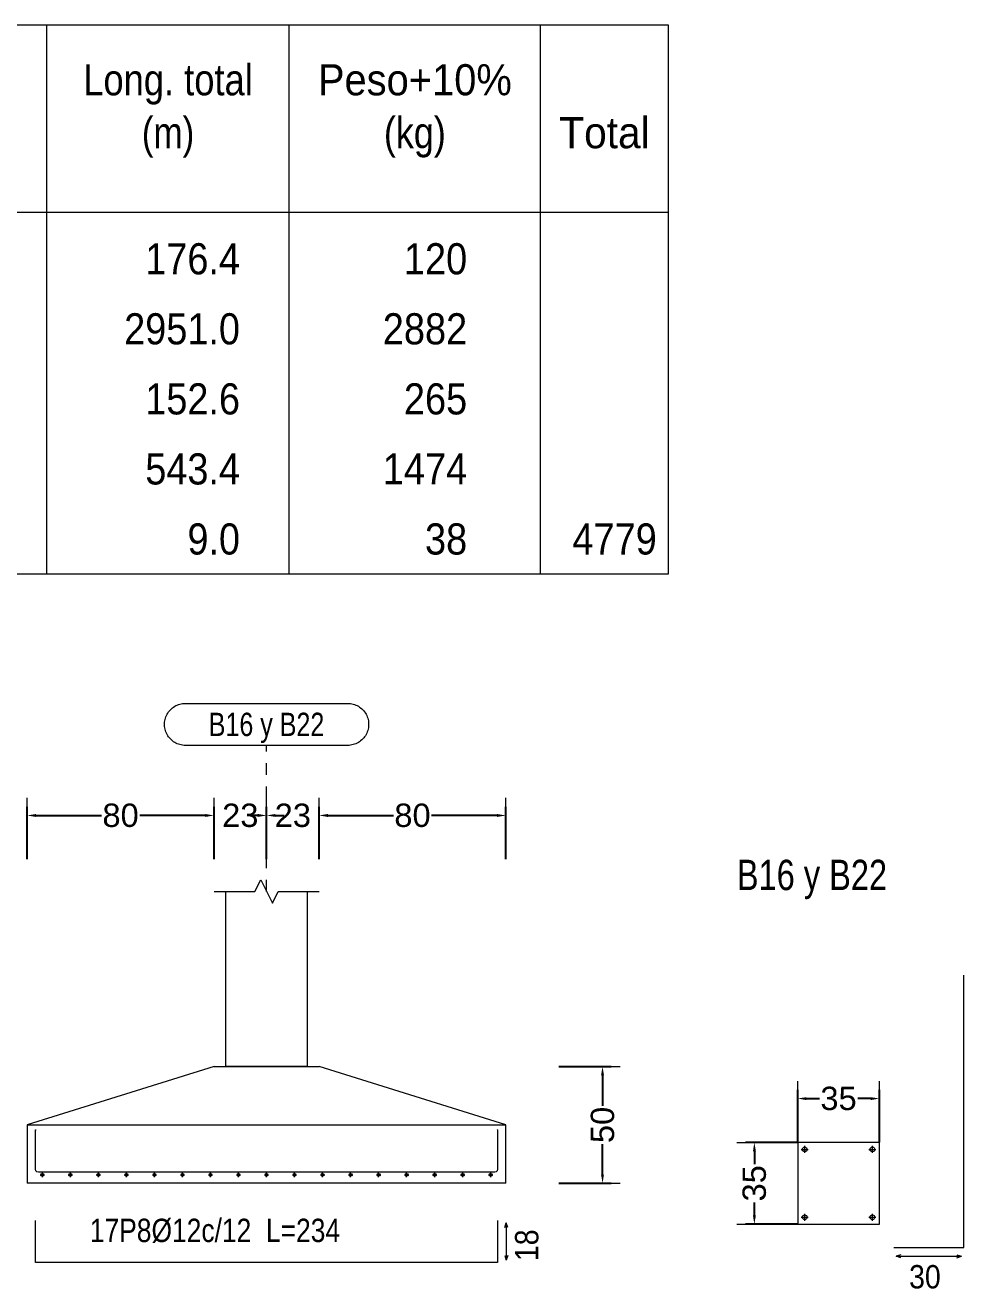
# Model space of a CAD drawing. Header units: millimetres. Extents: x 0 to 147, y 0 to 144.
# Drawn here: x 8.75 to 16.79, y 68.72 to 79.54 of the extents above; entities that cross this region are included whole.
import ezdxf
from ezdxf.enums import TextEntityAlignment as Align

# ---------------------------------------------------------------- set-up
doc = ezdxf.new("R2010")
doc.units = ezdxf.units.MM
doc.linetypes.add('CYPE_PUNTO', pattern=[0.075, 0, -0.075])
for name, color, linetype, lineweight in [('CIM_COTAS', 2, 'Continuous', 0), ('CIM_DIB_ARMADOS', 4, 'Continuous', 0), ('CIM_GEOMETRIA', 2, 'Continuous', 0), ('CIM_TXT_ARMADOS', 3, 'Continuous', 0), ('TABLAS', 1, 'Continuous', 0), ('TEXTO_TABLAS', 1, 'Continuous', 0)]:
    doc.layers.add(name, color=color, linetype=linetype, lineweight=lineweight)
doc.styles.add('CYPETXT_0.3_romans', font='arial.ttf', dxfattribs={"height": 0.2})
doc.styles.add('CYPETXT_romans', font='arial.ttf', dxfattribs={"height": 0.2})
doc.dimstyles.new('cype_arrow', dxfattribs={"dimtxt": 0.18, "dimasz": 0.075, "dimexe": 0.075, "dimexo": 0.075, "dimgap": 0, "dimtad": 0, "dimdec": 4, "dimzin": 0, "dimdsep": 46, "dimtxsty": 'CYPETXT_0.3_romans', "dimcen": 0.09, "dimadec": 0, "dimazin": 0, "dimtfac": 1, "dimtdec": 4, "dimtofl": 0, "dimtmove": 2, "dimatfit": 3, "dimfxl": 1, "dimtolj": 1, "dimtzin": 0, "dimarcsym": 0})

# ---------------------------------------------------------------- blocks, each defined once
blk = doc.blocks.new('*D119')
at = {"layer": 'CIM_COTAS', "color": 0, "lineweight": -2, "transparency": 16777216}
for p, q in [((8.77, 72.398), (8.77, 72.848)), ((10.37, 72.398), (10.37, 72.848)), ((8.845, 72.773), (9.406, 72.773)), ((10.295, 72.773), (9.734, 72.773))]:
    blk.add_line(p, q, dxfattribs=at)
at = {"layer": 'CIM_COTAS', "color": 0, "transparency": 16777216}
for points in [[(8.845, 72.785), (8.845, 72.76), (8.77, 72.773)], [(10.295, 72.785), (10.295, 72.76), (10.37, 72.773)]]:
    blk.add_solid(points, dxfattribs=at)
at = {"layer": 'Defpoints', "color": 0, "transparency": 16777216}
for p in [(10.37, 72.773), (8.77, 72.323), (10.37, 72.323)]:
    blk.add_point(p, dxfattribs=at)
at = {"layer": 'CIM_COTAS', "color": 0, "transparency": 16777216, "insert": (9.57, 72.773), "char_height": 0.2, "attachment_point": 5, "style": 'CYPETXT_0.3_romans'}
blk.add_mtext('\\A1;80', dxfattribs=at)
blk = doc.blocks.new('*D120')
at = {"layer": 'CIM_COTAS', "color": 0, "lineweight": -2, "transparency": 16777216}
for p, q in [((10.37, 72.39789), (10.37, 72.84789)), ((10.82, 72.39789), (10.82, 72.84789)), ((10.295, 72.77289), (10.22, 72.77289)), ((10.895, 72.77289), (10.97, 72.77289))]:
    blk.add_line(p, q, dxfattribs=at)
at = {"layer": 'CIM_COTAS', "color": 0, "transparency": 16777216}
for points in [[(10.295, 72.78539), (10.295, 72.76039), (10.37, 72.77289)], [(10.895, 72.78539), (10.895, 72.76039), (10.82, 72.77289)]]:
    blk.add_solid(points, dxfattribs=at)
at = {"layer": 'Defpoints', "color": 0, "transparency": 16777216}
for p in [(10.82, 72.77289), (10.37, 72.32289), (10.82, 72.32289)]:
    blk.add_point(p, dxfattribs=at)
at = {"layer": 'CIM_COTAS', "color": 0, "transparency": 16777216, "insert": (10.595, 72.77289), "char_height": 0.2, "attachment_point": 5, "style": 'CYPETXT_0.3_romans'}
blk.add_mtext('\\A1;23', dxfattribs=at)
blk = doc.blocks.new('*D121')
at = {"layer": 'CIM_COTAS', "color": 0, "lineweight": -2, "transparency": 16777216}
for p, q in [((10.82, 72.39789), (10.82, 72.84789)), ((11.27, 72.39789), (11.27, 72.84789)), ((10.745, 72.77289), (10.67, 72.77289)), ((11.345, 72.77289), (11.42, 72.77289))]:
    blk.add_line(p, q, dxfattribs=at)
at = {"layer": 'CIM_COTAS', "color": 0, "transparency": 16777216}
for points in [[(10.745, 72.78539), (10.745, 72.76039), (10.82, 72.77289)], [(11.345, 72.78539), (11.345, 72.76039), (11.27, 72.77289)]]:
    blk.add_solid(points, dxfattribs=at)
at = {"layer": 'Defpoints', "color": 0, "transparency": 16777216}
for p in [(11.27, 72.77289), (10.82, 72.32289), (11.27, 72.32289)]:
    blk.add_point(p, dxfattribs=at)
at = {"layer": 'CIM_COTAS', "color": 0, "transparency": 16777216, "insert": (11.045, 72.77289), "char_height": 0.2, "attachment_point": 5, "style": 'CYPETXT_0.3_romans'}
blk.add_mtext('\\A1;23', dxfattribs=at)
blk = doc.blocks.new('*D122')
at = {"layer": 'CIM_COTAS', "color": 0, "lineweight": -2, "transparency": 16777216}
for p, q in [((11.27, 72.398), (11.27, 72.848)), ((12.87, 72.398), (12.87, 72.848)), ((11.345, 72.773), (11.906, 72.773)), ((12.795, 72.773), (12.234, 72.773))]:
    blk.add_line(p, q, dxfattribs=at)
at = {"layer": 'CIM_COTAS', "color": 0, "transparency": 16777216}
for points in [[(11.345, 72.785), (11.345, 72.76), (11.27, 72.773)], [(12.795, 72.785), (12.795, 72.76), (12.87, 72.773)]]:
    blk.add_solid(points, dxfattribs=at)
at = {"layer": 'Defpoints', "color": 0, "transparency": 16777216}
for p in [(12.87, 72.773), (11.27, 72.323), (12.87, 72.323)]:
    blk.add_point(p, dxfattribs=at)
at = {"layer": 'CIM_COTAS', "color": 0, "transparency": 16777216, "insert": (12.07, 72.773), "char_height": 0.2, "attachment_point": 5, "style": 'CYPETXT_0.3_romans'}
blk.add_mtext('\\A1;80', dxfattribs=at)
blk = doc.blocks.new('*D123')
at = {"layer": 'CIM_COTAS', "color": 0, "lineweight": -2, "transparency": 16777216}
for p, q in [((13.323, 70.622), (13.773, 70.622)), ((13.698, 70.547), (13.698, 70.286)), ((13.698, 69.697), (13.698, 69.958)), ((13.323, 69.622), (13.773, 69.622))]:
    blk.add_line(p, q, dxfattribs=at)
at = {"layer": 'CIM_COTAS', "color": 0, "transparency": 16777216}
for points in [[(13.685, 70.547), (13.71, 70.547), (13.698, 70.622)], [(13.685, 69.697), (13.71, 69.697), (13.698, 69.622)]]:
    blk.add_solid(points, dxfattribs=at)
at = {"layer": 'Defpoints', "color": 0, "transparency": 16777216}
for p in [(13.248, 70.622), (13.698, 70.622), (13.248, 69.622)]:
    blk.add_point(p, dxfattribs=at)
at = {"layer": 'CIM_COTAS', "color": 0, "transparency": 16777216, "insert": (13.698, 70.122), "char_height": 0.2, "attachment_point": 5, "rotation": 90, "style": 'CYPETXT_0.3_romans'}
blk.add_mtext('\\A1;50', dxfattribs=at)
blk = doc.blocks.new('*D126')
at = {"layer": 'CIM_COTAS', "color": 0, "lineweight": -2, "transparency": 16777216}
for p, q in [((15.369, 69.973), (15.369, 70.423)), ((15.444, 70.348), (15.555, 70.348)), ((15.994, 70.348), (15.884, 70.348)), ((16.069, 69.973), (16.069, 70.423))]:
    blk.add_line(p, q, dxfattribs=at)
at = {"layer": 'CIM_COTAS', "color": 0, "transparency": 16777216}
for points in [[(15.444, 70.36), (15.444, 70.335), (15.369, 70.348)], [(15.994, 70.36), (15.994, 70.335), (16.069, 70.348)]]:
    blk.add_solid(points, dxfattribs=at)
at = {"layer": 'Defpoints', "color": 0, "transparency": 16777216}
for p in [(16.069, 70.348), (15.369, 69.898), (16.069, 69.898)]:
    blk.add_point(p, dxfattribs=at)
at = {"layer": 'CIM_COTAS', "color": 0, "transparency": 16777216, "insert": (15.719, 70.348), "char_height": 0.2, "attachment_point": 5, "style": 'CYPETXT_0.3_romans'}
blk.add_mtext('\\A1;35', dxfattribs=at)
blk = doc.blocks.new('*D127')
at = {"layer": 'CIM_COTAS', "color": 0, "lineweight": -2, "transparency": 16777216}
for p, q in [((15.373, 69.972), (14.923, 69.972)), ((14.998, 69.897), (14.998, 69.786)), ((14.998, 69.347), (14.998, 69.458)), ((15.373, 69.272), (14.923, 69.272))]:
    blk.add_line(p, q, dxfattribs=at)
at = {"layer": 'CIM_COTAS', "color": 0, "transparency": 16777216}
for points in [[(14.986, 69.897), (15.011, 69.897), (14.998, 69.972)], [(14.986, 69.347), (15.011, 69.347), (14.998, 69.272)]]:
    blk.add_solid(points, dxfattribs=at)
at = {"layer": 'Defpoints', "color": 0, "transparency": 16777216}
for p in [(14.998, 69.972), (15.448, 69.972), (15.448, 69.272)]:
    blk.add_point(p, dxfattribs=at)
at = {"layer": 'CIM_COTAS', "color": 0, "transparency": 16777216, "insert": (14.998, 69.622), "char_height": 0.2, "attachment_point": 5, "rotation": 90, "style": 'CYPETXT_0.3_romans'}
blk.add_mtext('\\A1;35', dxfattribs=at)

msp = doc.modelspace()

# ---------------------------------------------------------------- hatches: boundary and pattern name
at = {"layer": 'CIM_DIB_ARMADOS'}
h = msp.add_hatch(color=256, dxfattribs=at)
edge = h.paths.add_edge_path(flags=0)
edge.add_arc((8.842, 70.07789), 0.0016, 0, 360)
h = msp.add_hatch(color=256, dxfattribs=at)
edge = h.paths.add_edge_path(flags=0)
edge.add_arc((12.798, 70.07789), 0.0016, 0, 360)

# ---------------------------------------------------------------- linework, layer by layer
at = {"layer": 'CIM_COTAS', "linetype": 'CYPE_PUNTO'}
msp.add_line((10.82, 72.12189), (10.82, 73.37289), dxfattribs=at)
at = {"layer": 'CIM_COTAS'}
for p, q in [((8.77, 72.62289), (8.77, 72.92289)), ((10.37, 72.62289), (10.37, 72.92289)), ((10.37, 72.62289), (10.37, 72.92289)), ((10.82, 72.62289), (10.82, 72.92289)), ((10.82, 72.62289), (10.82, 72.92289)), ((11.27, 72.62289), (11.27, 72.92289)), ((11.27, 72.62289), (11.27, 72.92289)), ((12.87, 72.62289), (12.87, 72.92289)), ((13.548, 70.62189), (13.848, 70.62189)), ((15.36925, 70.19789), (15.36925, 70.49789)), ((16.06925, 70.19789), (16.06925, 70.49789)), ((14.848, 69.97189), (15.148, 69.97189)), ((13.548, 69.62189), (13.848, 69.62189)), ((14.848, 69.27189), (15.148, 69.27189))]:
    msp.add_line(p, q, dxfattribs=at)
msp.add_lwpolyline([(11.5145, 73.73289), (11.52652, 73.73249), (11.53849, 73.73128), (11.55035, 73.72928), (11.56206, 73.72649), (11.57354, 73.72293), (11.58477, 73.71861), (11.59568, 73.71354), (11.60623, 73.70776), (11.61637, 73.70129), (11.62605, 73.69415), (11.63524, 73.68639), (11.64389, 73.67802), (11.65196, 73.6691), (11.65941, 73.65966), (11.66622, 73.64974), (11.67235, 73.63939), (11.67778, 73.62866), (11.68247, 73.61758), (11.68642, 73.60622), (11.6896, 73.59462), (11.69199, 73.58283), (11.6936, 73.57091), (11.6944, 73.5589), (11.6944, 73.54688), (11.6936, 73.53487), (11.69199, 73.52295), (11.6896, 73.51116), (11.68642, 73.49956), (11.68247, 73.4882), (11.67778, 73.47712), (11.67235, 73.46639), (11.66622, 73.45604), (11.65941, 73.44612), (11.65196, 73.43668), (11.64389, 73.42776), (11.63524, 73.41939), (11.62605, 73.41163), (11.61637, 73.40449), (11.60623, 73.39802), (11.59568, 73.39224), (11.58477, 73.38717), (11.57354, 73.38285), (11.56206, 73.37929), (11.55035, 73.3765), (11.53849, 73.3745), (11.52652, 73.37329), (11.5145, 73.37289), (10.1255, 73.37289), (10.11348, 73.37329), (10.10151, 73.3745), (10.08965, 73.3765), (10.07794, 73.37929), (10.06646, 73.38285), (10.05523, 73.38717), (10.04432, 73.39224), (10.03377, 73.39802), (10.02363, 73.40449), (10.01395, 73.41163), (10.00476, 73.41939), (9.99611, 73.42776), (9.98804, 73.43668), (9.98059, 73.44612), (9.97378, 73.45604), (9.96765, 73.46639), (9.96222, 73.47712), (9.95753, 73.4882), (9.95358, 73.49956), (9.9504, 73.51116), (9.94801, 73.52295), (9.9464, 73.53487), (9.9456, 73.54688), (9.9456, 73.5589), (9.9464, 73.57091), (9.94801, 73.58283), (9.9504, 73.59462), (9.95358, 73.60622), (9.95753, 73.61758), (9.96222, 73.62866), (9.96765, 73.63939), (9.97378, 73.64974), (9.98059, 73.65966), (9.98804, 73.6691), (9.99611, 73.67802), (10.00476, 73.68639), (10.01395, 73.69415), (10.02363, 73.70129), (10.03377, 73.70776), (10.04432, 73.71354), (10.05523, 73.71861), (10.06646, 73.72293), (10.07794, 73.72649), (10.08965, 73.72928), (10.10151, 73.73128), (10.11348, 73.73249), (10.1255, 73.73289), (11.5145, 73.73289)], close=True, dxfattribs=at)
at = {"layer": 'CIM_DIB_ARMADOS'}
for p, q in [((15.39925, 69.91189), (15.45925, 69.91189)), ((15.39925, 69.91189), (15.45925, 69.91189)), ((15.42925, 69.88189), (15.42925, 69.94189)), ((15.42925, 69.88189), (15.42925, 69.94189)), ((15.97925, 69.91189), (16.03925, 69.91189)), ((15.97925, 69.91189), (16.03925, 69.91189)), ((16.00925, 69.88189), (16.00925, 69.94189)), ((16.00925, 69.88189), (16.00925, 69.94189)), ((8.882, 69.69389), (8.918, 69.69389)), ((8.9, 69.67589), (8.9, 69.71189)), ((9.122, 69.69389), (9.158, 69.69389)), ((9.14, 69.67589), (9.14, 69.71189)), ((9.362, 69.69389), (9.398, 69.69389)), ((9.38, 69.67589), (9.38, 69.71189)), ((9.602, 69.69389), (9.638, 69.69389)), ((9.62, 69.67589), (9.62, 69.71189)), ((9.842, 69.69389), (9.878, 69.69389)), ((9.86, 69.67589), (9.86, 69.71189)), ((10.082, 69.69389), (10.118, 69.69389)), ((10.1, 69.67589), (10.1, 69.71189)), ((10.322, 69.69389), (10.358, 69.69389)), ((10.34, 69.67589), (10.34, 69.71189)), ((10.562, 69.69389), (10.598, 69.69389)), ((10.58, 69.67589), (10.58, 69.71189)), ((10.802, 69.69389), (10.838, 69.69389)), ((10.82, 69.67589), (10.82, 69.71189)), ((11.042, 69.69389), (11.078, 69.69389)), ((11.06, 69.67589), (11.06, 69.71189)), ((11.282, 69.69389), (11.318, 69.69389)), ((11.3, 69.67589), (11.3, 69.71189)), ((11.522, 69.69389), (11.558, 69.69389)), ((11.54, 69.67589), (11.54, 69.71189)), ((11.762, 69.69389), (11.798, 69.69389)), ((11.78, 69.67589), (11.78, 69.71189)), ((12.002, 69.69389), (12.038, 69.69389)), ((12.02, 69.67589), (12.02, 69.71189)), ((12.242, 69.69389), (12.278, 69.69389)), ((12.26, 69.67589), (12.26, 69.71189)), ((12.482, 69.69389), (12.518, 69.69389)), ((12.5, 69.67589), (12.5, 69.71189)), ((12.722, 69.69389), (12.758, 69.69389)), ((12.74, 69.67589), (12.74, 69.71189)), ((15.39925, 69.33189), (15.45925, 69.33189)), ((15.39925, 69.33189), (15.45925, 69.33189)), ((15.42925, 69.30189), (15.42925, 69.36189)), ((15.42925, 69.30189), (15.42925, 69.36189)), ((15.97925, 69.33189), (16.03925, 69.33189)), ((15.97925, 69.33189), (16.03925, 69.33189)), ((16.00925, 69.30189), (16.00925, 69.36189)), ((16.00925, 69.30189), (16.00925, 69.36189))]:
    msp.add_line(p, q, dxfattribs=at)
for points in [[(16.19125, 69.07189), (16.79125, 69.07189), (16.79125, 71.40389)], [(12.798, 70.07789), (12.798, 69.74189), (12.79478, 69.72989), (12.786, 69.72111), (12.774, 69.71789), (8.866, 69.71789), (8.854, 69.72111), (8.84522, 69.72989), (8.842, 69.74189), (8.842, 70.07789)], [(12.798, 69.30389), (12.798, 68.94389), (8.842, 68.94389), (8.842, 69.30389)]]:
    msp.add_lwpolyline(points, dxfattribs=at)
for centre, radius in [((8.842, 70.07789), 0.0016), ((12.798, 70.07789), 0.0016), ((15.42925, 69.91189), 0.02), ((15.42925, 69.91189), 0.02), ((16.00925, 69.91189), 0.02), ((16.00925, 69.91189), 0.02), ((8.9, 69.69389), 0.012), ((9.14, 69.69389), 0.012), ((9.38, 69.69389), 0.012), ((9.62, 69.69389), 0.012), ((9.86, 69.69389), 0.012), ((10.1, 69.69389), 0.012), ((10.34, 69.69389), 0.012), ((10.58, 69.69389), 0.012), ((10.82, 69.69389), 0.012), ((11.06, 69.69389), 0.012), ((11.3, 69.69389), 0.012), ((11.54, 69.69389), 0.012), ((11.78, 69.69389), 0.012), ((12.02, 69.69389), 0.012), ((12.26, 69.69389), 0.012), ((12.5, 69.69389), 0.012), ((12.74, 69.69389), 0.012), ((15.42925, 69.33189), 0.02), ((15.42925, 69.33189), 0.02), ((16.00925, 69.33189), 0.02), ((16.00925, 69.33189), 0.02)]:
    msp.add_circle(centre, radius, dxfattribs=at)
at = {"layer": 'CIM_GEOMETRIA'}
for p, q in [((10.47, 70.62189), (10.47, 72.12189)), ((11.17, 70.62189), (11.17, 72.12189)), ((10.37, 70.62189), (8.77, 70.12189)), ((10.37, 70.62189), (11.27, 70.62189)), ((11.17, 70.62189), (10.47, 70.62189)), ((12.87, 70.12189), (11.27, 70.62189)), ((8.77, 70.12189), (12.87, 70.12189)), ((8.77, 70.12189), (8.77, 69.62189)), ((12.87, 69.62189), (12.87, 70.12189)), ((12.87, 69.62189), (8.77, 69.62189))]:
    msp.add_line(p, q, dxfattribs=at)
msp.add_lwpolyline([(10.37, 72.12189), (10.72, 72.12189), (10.77, 72.22189), (10.87, 72.02189), (10.92, 72.12189), (11.27, 72.12189)], dxfattribs=at)
msp.add_lwpolyline([(15.36925, 69.27189), (16.06925, 69.27189), (16.06925, 69.97189), (15.36925, 69.97189), (15.36925, 69.27189)], close=True, dxfattribs=at)
at = {"layer": 'CIM_TXT_ARMADOS'}
for p, q in [((12.8605, 69.24369), (12.873, 69.28369)), ((12.8855, 69.24369), (12.873, 69.28369)), ((12.873, 69.28369), (12.873, 68.96409)), ((12.8605, 69.00409), (12.873, 68.96409)), ((12.8855, 69.00409), (12.873, 68.96409)), ((16.25145, 69.00939), (16.21145, 68.99689)), ((16.25145, 68.98439), (16.21145, 68.99689)), ((16.21145, 68.99689), (16.77105, 68.99689)), ((16.73105, 69.00939), (16.77105, 68.99689)), ((16.73105, 68.98439), (16.77105, 68.99689))]:
    msp.add_line(p, q, dxfattribs=at)
at = {"layer": 'TABLAS'}
for p, q in [((8.93838, 74.84106), (8.93838, 79.54106)), ((11.01438, 74.84106), (11.01438, 79.54106)), ((13.16638, 74.84106), (13.16638, 79.54106)), ((5.20638, 77.94106), (14.26238, 77.94106))]:
    msp.add_line(p, q, dxfattribs=at)
msp.add_lwpolyline([(5.20638, 74.84106), (14.26238, 74.84106), (14.26238, 79.54106), (5.20638, 79.54106), (5.20638, 74.84106)], close=True, dxfattribs=at)

# ---------------------------------------------------------------- texts
at = {"layer": 'CIM_COTAS', "style": 'CYPETXT_romans', "width": 0.767828}
msp.add_text('B16 y B22', height=0.2, dxfattribs=at).set_placement((10.82, 73.55289), align=Align.MIDDLE_CENTER)
at = {"layer": 'CIM_TXT_ARMADOS', "style": 'CYPETXT_romans', "width": 0.767828}
msp.add_text('B16 y B22', height=0.26, dxfattribs=at).set_placement((14.848, 72.39339), align=Align.TOP_LEFT)
at = {"layer": 'CIM_TXT_ARMADOS', "style": 'CYPETXT_romans'}
for s, width, p in [('17P8%%c12c/12  L=234', 0.809319, (9.3065, 69.11889)), ('30', 0.872274, (16.32325, 68.72189))]:
    msp.add_text(s, height=0.2, dxfattribs=dict(at, width=width)).set_placement(p)
at = {"layer": 'CIM_TXT_ARMADOS', "style": 'CYPETXT_romans', "width": 0.872274}
msp.add_text('18', height=0.2, rotation=90, dxfattribs=at).set_placement((13.148, 68.95589))
at = {"layer": 'TEXTO_TABLAS', "style": 'CYPETXT_romans'}
for s, height, width, p in [('Long. total', 0.2666667, 0.834718, (9.97638, 79.07439)), ('Peso+10%', 0.266667, 0.916489, (12.09038, 79.07439)), ('(m)', 0.266667, 0.805297, (9.97638, 78.62106)), ('(kg)', 0.266667, 0.827954, (12.09038, 78.62106)), ('Total', 0.266667, 0.935673, (13.71438, 78.62106))]:
    msp.add_text(s, height=height, dxfattribs=dict(at, width=width)).set_placement(p, align=Align.MIDDLE_CENTER)
for s, width, p in [('176.4', 0.869965, (10.59238, 77.54106)), ('120', 0.872274, (12.53838, 77.54106)), ('2951.0', 0.870384, (10.59238, 76.94106)), ('2882', 0.872274, (12.53838, 76.94106)), ('152.6', 0.869965, (10.59238, 76.34106)), ('265', 0.872274, (12.53838, 76.34106)), ('543.4', 0.869965, (10.59238, 75.74106)), ('1474', 0.872274, (12.53838, 75.74106)), ('9.0', 0.868127, (10.59238, 75.14106)), ('38', 0.872274, (12.53838, 75.14106)), ('4779', 0.872274, (14.16238, 75.14106))]:
    msp.add_text(s, height=0.266667, dxfattribs=dict(at, width=width)).set_placement(p, align=Align.MIDDLE_RIGHT)

# ---------------------------------------------------------------- dimensions: what is measured, and where the dimension line sits
at = {"layer": 'CIM_COTAS'}
for p1, p2, distance, text, picture, middle in [((8.77, 72.32289), (10.37, 72.32289), 0.45, '80', '*D119', (9.57, 72.77289)), ((10.37, 72.32289), (10.82, 72.32289), 0.45, '23', '*D120', (10.595, 72.77289)), ((10.82, 72.32289), (11.27, 72.32289), 0.45, '23', '*D121', (11.045, 72.77289)), ((11.27, 72.32289), (12.87, 72.32289), 0.45, '80', '*D122', (12.07, 72.77289)), ((13.248, 69.62189), (13.248, 70.62189), -0.45, '50', '*D123', (13.698, 70.12189)), ((15.36925, 69.89789), (16.06925, 69.89789), 0.45, '35', '*D126', (15.71925, 70.34789)), ((15.448, 69.27189), (15.448, 69.97189), 0.45, '35', '*D127', (14.998, 69.62189))]:
    dim = msp.add_aligned_dim(p1=p1, p2=p2, distance=distance, text=text, dimstyle='cype_arrow', dxfattribs=at)
    dim.commit()
    dim.dimension.update_dxf_attribs({"geometry": picture, "text_midpoint": middle})

doc.saveas('drawing.dxf')
